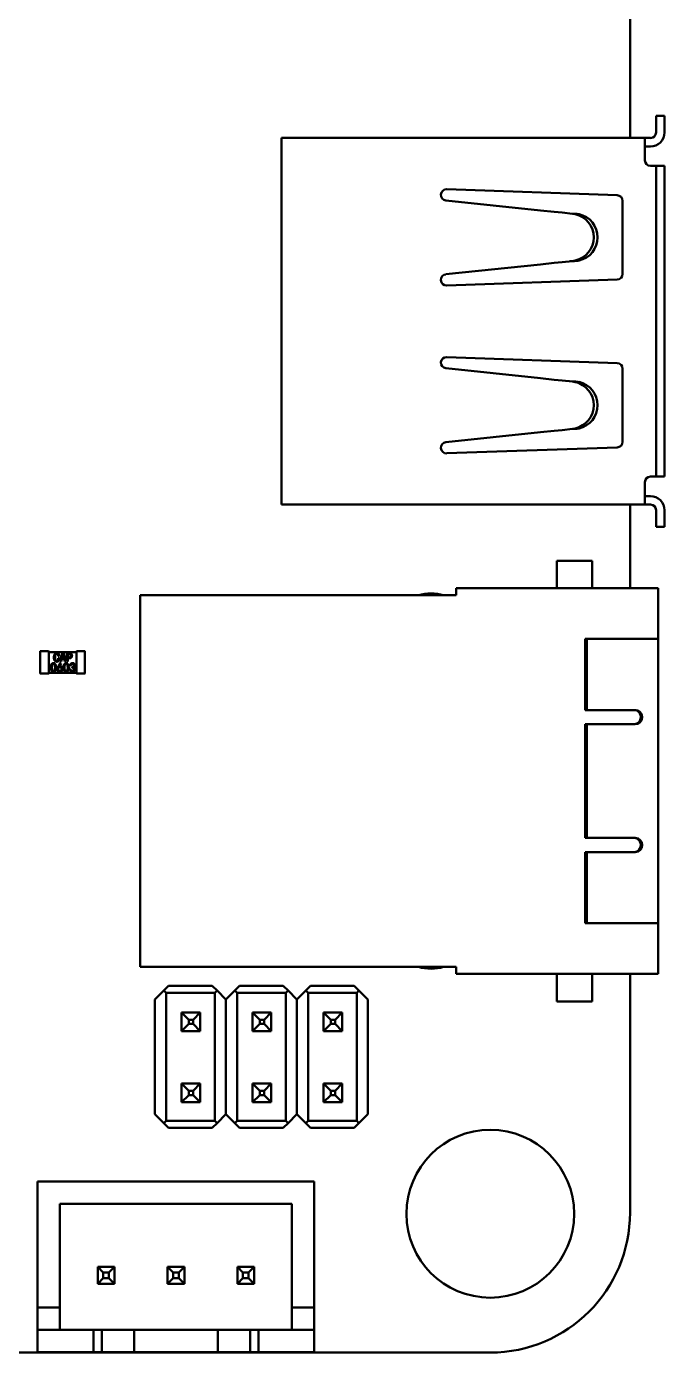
# Model space of a CAD drawing. Header units: inches. Extents: x 5.31 to 11.69, y 3.53 to 7.47.
# Drawn here: x 10.756 to 11.655, y 3.531 to 5.397 of the extents above; entities that cross this region are included whole.
import ezdxf

# ---------------------------------------------------------------- set-up
doc = ezdxf.new("R2010")
doc.units = ezdxf.units.IN
doc.header["$MEASUREMENT"] = 0
doc.layers.add('Visible (ANSI)', color=7, linetype='Continuous', lineweight=50)

msp = doc.modelspace()

# ---------------------------------------------------------------- linework, layer by layer
at = {"layer": 'Visible (ANSI)'}
for p, q in [((11.6062, 5.4951), (11.6062, 5.2404)), ((11.6547, 5.2718), (11.6429, 5.2718)), ((11.6429, 5.2482), (11.6429, 5.2718)), ((11.6547, 5.2482), (11.6547, 5.2718)), ((11.1154, 5.2404), (11.6272, 5.2404)), ((11.1154, 5.2404), (11.1154, 5.2207)), ((11.6272, 5.2404), (11.635, 5.2404)), ((11.6272, 5.2207), (11.6272, 5.2404)), ((11.635, 5.2285), (11.6272, 5.2285)), ((11.1154, 5.2207), (11.1154, 4.7443)), ((11.6272, 5.2089), (11.6272, 5.2207)), ((11.6429, 5.201), (11.635, 5.201)), ((11.6429, 5.201), (11.6429, 4.764)), ((11.6429, 5.201), (11.6547, 5.201)), ((11.6547, 5.201), (11.6547, 4.764)), ((11.5881, 5.1599), (11.3479, 5.1683)), ((11.4799, 5.1386), (11.3468, 5.1526)), ((11.5957, 5.0491), (11.5957, 5.152)), ((11.4799, 5.1386), (11.4994, 5.1366)), ((11.5104, 5.1354), (11.4994, 5.1366)), ((11.525, 5.1339), (11.5104, 5.1354)), ((11.5276, 5.1339), (11.5215, 5.1342)), ((11.5289, 5.1332), (11.5345, 5.1332)), ((11.3468, 5.0486), (11.4799, 5.0626)), ((11.4994, 5.0646), (11.4799, 5.0626)), ((11.4994, 5.0646), (11.5104, 5.0658)), ((11.5104, 5.0658), (11.525, 5.0673)), ((11.5215, 5.0669), (11.5276, 5.0673)), ((11.5289, 5.068), (11.5345, 5.068)), ((11.3479, 5.0329), (11.5881, 5.0413)), ((11.5881, 4.9237), (11.3479, 4.9321)), ((11.3468, 4.9164), (11.4799, 4.9024)), ((11.5957, 4.8129), (11.5957, 4.9158)), ((11.4994, 4.9003), (11.4799, 4.9024)), ((11.4994, 4.9003), (11.5104, 4.8992)), ((11.5104, 4.8992), (11.525, 4.8976)), ((11.5215, 4.898), (11.5276, 4.8976)), ((11.5289, 4.897), (11.5345, 4.897)), ((11.4799, 4.8263), (11.3468, 4.8124)), ((11.4799, 4.8263), (11.4994, 4.8284)), ((11.5104, 4.8295), (11.4994, 4.8284)), ((11.525, 4.8311), (11.5104, 4.8295)), ((11.5276, 4.8311), (11.5215, 4.8307)), ((11.5289, 4.8317), (11.5345, 4.8317)), ((11.3479, 4.7967), (11.5881, 4.805)), ((11.635, 4.764), (11.6429, 4.764)), ((11.6547, 4.764), (11.6429, 4.764)), ((11.1154, 4.7443), (11.1154, 4.7246)), ((11.6272, 4.7561), (11.6272, 4.7443)), ((11.6272, 4.7443), (11.6272, 4.7246)), ((11.6272, 4.7246), (11.1154, 4.7246)), ((11.6062, 4.7246), (11.6062, 4.6068)), ((11.6272, 4.7364), (11.635, 4.7364)), ((11.635, 4.7246), (11.6272, 4.7246)), ((11.6429, 4.6931), (11.6429, 4.7167)), ((11.6547, 4.6931), (11.6547, 4.7167)), ((11.6429, 4.6931), (11.6547, 4.6931)), ((11.553, 4.6455), (11.503, 4.6455)), ((11.503, 4.6305), (11.503, 4.6455)), ((11.503, 4.6305), (11.503, 4.6068)), ((11.553, 4.6305), (11.553, 4.6455)), ((11.553, 4.6305), (11.553, 4.6068)), ((10.9162, 4.597), (11.0397, 4.597)), ((10.9162, 4.597), (10.9162, 4.074)), ((11.0397, 4.597), (11.1194, 4.597)), ((11.3612, 4.597), (11.1194, 4.597)), ((11.646, 4.6068), (11.3612, 4.6068)), ((11.3612, 4.597), (11.3612, 4.6068)), ((11.646, 4.5355), (11.646, 4.6068)), ((11.5431, 4.4355), (11.5431, 4.5355)), ((11.5431, 4.5355), (11.5452, 4.5355)), ((11.5452, 4.5355), (11.5452, 4.4355)), ((11.6342, 4.5355), (11.5452, 4.5355)), ((11.646, 4.5355), (11.6342, 4.5355)), ((11.646, 4.5355), (11.646, 4.1355)), ((10.7754, 4.4871), (10.7754, 4.5178)), ((10.7758, 4.5182), (10.7869, 4.5182)), ((10.7873, 4.5178), (10.7873, 4.4871)), ((10.8266, 4.517), (10.7873, 4.517)), ((10.8032, 4.5036), (10.8067, 4.5157)), ((10.8067, 4.5157), (10.8081, 4.5157)), ((10.8081, 4.5157), (10.8116, 4.5036)), ((10.8128, 4.5036), (10.8128, 4.5156)), ((10.8128, 4.5156), (10.8165, 4.5156)), ((10.8266, 4.4871), (10.8266, 4.5178)), ((10.827, 4.5182), (10.838, 4.5182)), ((10.8384, 4.5178), (10.8384, 4.4871)), ((10.8006, 4.497), (10.8034, 4.5015)), ((10.8023, 4.5113), (10.8008, 4.5113)), ((10.8008, 4.5084), (10.8024, 4.5084)), ((10.805, 4.5015), (10.8021, 4.4969)), ((10.8049, 4.5036), (10.8032, 4.5036)), ((10.8034, 4.5015), (10.805, 4.5015)), ((10.8058, 4.5073), (10.8049, 4.5036)), ((10.8089, 4.5073), (10.8058, 4.5073)), ((10.8073, 4.5129), (10.8062, 4.5086)), ((10.8062, 4.5086), (10.8086, 4.5086)), ((10.8075, 4.5129), (10.8073, 4.5129)), ((10.8086, 4.5086), (10.8075, 4.5129)), ((10.8099, 4.5036), (10.8089, 4.5073)), ((10.8116, 4.5036), (10.8099, 4.5036)), ((10.8144, 4.5036), (10.8128, 4.5036)), ((10.8144, 4.5142), (10.8144, 4.5096)), ((10.816, 4.5142), (10.8144, 4.5142)), ((10.8144, 4.5096), (10.816, 4.5096)), ((10.8165, 4.5083), (10.8144, 4.5083)), ((10.8144, 4.5083), (10.8144, 4.5036)), ((10.8185, 4.4982), (10.8172, 4.4984)), ((10.7869, 4.4867), (10.7758, 4.4867)), ((10.8266, 4.4879), (10.7873, 4.4879)), ((10.8171, 4.4925), (10.8184, 4.4927)), ((10.82, 4.4953), (10.82, 4.4962)), ((10.838, 4.4867), (10.827, 4.4867)), ((11.5431, 4.4355), (11.5452, 4.4355)), ((11.5452, 4.4355), (11.6136, 4.4355)), ((11.5431, 4.2555), (11.5431, 4.4155)), ((11.5452, 4.4155), (11.5431, 4.4155)), ((11.6136, 4.4155), (11.5452, 4.4155)), ((11.5452, 4.4155), (11.5452, 4.2555)), ((11.5431, 4.2555), (11.5452, 4.2555)), ((11.5452, 4.2555), (11.6136, 4.2555)), ((11.5431, 4.1355), (11.5431, 4.2355)), ((11.5452, 4.2355), (11.5431, 4.2355)), ((11.6136, 4.2355), (11.5452, 4.2355)), ((11.5452, 4.2355), (11.5452, 4.1355)), ((11.5431, 4.1355), (11.5452, 4.1355)), ((11.5452, 4.1355), (11.6342, 4.1355)), ((11.646, 4.1355), (11.6342, 4.1355)), ((11.646, 4.0642), (11.646, 4.1355)), ((10.9162, 4.074), (11.0397, 4.074)), ((11.1194, 4.074), (11.0397, 4.074)), ((11.1194, 4.074), (11.3612, 4.074)), ((11.3612, 4.0642), (11.3612, 4.074)), ((11.3612, 4.0642), (11.646, 4.0642)), ((11.503, 4.0642), (11.503, 4.0405)), ((11.553, 4.0642), (11.553, 4.0405)), ((11.6062, 4.0642), (11.6062, 3.7283)), ((10.9495, 4.0407), (10.9369, 4.0282)), ((10.9562, 4.0475), (10.9495, 4.0407)), ((10.9527, 4.0375), (10.9495, 4.0407)), ((10.9527, 4.0375), (11.0212, 4.0375)), ((10.9527, 3.8575), (10.9527, 4.0375)), ((10.9562, 4.0475), (11.0176, 4.0475)), ((11.0176, 4.0475), (11.0244, 4.0407)), ((11.0244, 4.0407), (11.0212, 4.0375)), ((11.0212, 3.8575), (11.0212, 4.0375)), ((11.0369, 4.0282), (11.0244, 4.0407)), ((11.0495, 4.0407), (11.0369, 4.0282)), ((11.0562, 4.0475), (11.0495, 4.0407)), ((11.0527, 4.0375), (11.0495, 4.0407)), ((11.0527, 4.0375), (11.1212, 4.0375)), ((11.0527, 3.8575), (11.0527, 4.0375)), ((11.0562, 4.0475), (11.1176, 4.0475)), ((11.1176, 4.0475), (11.1244, 4.0407)), ((11.1244, 4.0407), (11.1212, 4.0375)), ((11.1212, 3.8575), (11.1212, 4.0375)), ((11.1369, 4.0282), (11.1244, 4.0407)), ((11.1495, 4.0407), (11.1369, 4.0282)), ((11.1562, 4.0475), (11.1495, 4.0407)), ((11.1527, 4.0375), (11.1495, 4.0407)), ((11.1527, 4.0375), (11.2212, 4.0375)), ((11.1527, 3.8575), (11.1527, 4.0375)), ((11.1562, 4.0475), (11.2176, 4.0475)), ((11.2176, 4.0475), (11.2244, 4.0407)), ((11.2244, 4.0407), (11.2212, 4.0375)), ((11.2212, 3.8575), (11.2212, 4.0375)), ((11.2369, 4.0282), (11.2244, 4.0407)), ((11.503, 4.0255), (11.503, 4.0405)), ((11.553, 4.0255), (11.553, 4.0405)), ((10.9369, 3.8668), (10.9369, 4.0282)), ((11.0369, 3.8668), (11.0369, 4.0282)), ((11.1369, 3.8668), (11.1369, 4.0282)), ((11.2369, 4.0282), (11.2369, 3.8668)), ((11.553, 4.0255), (11.503, 4.0255)), ((11.0009, 4.0099), (10.9745, 4.0099)), ((10.9745, 4.0099), (10.9745, 3.9835)), ((10.9745, 4.0099), (10.9848, 3.9996)), ((10.9848, 3.9937), (10.9745, 3.9835)), ((10.9848, 3.9996), (10.9907, 3.9996)), ((10.9848, 3.9996), (10.9848, 3.9937)), ((10.9907, 3.9937), (10.9848, 3.9937)), ((11.0009, 4.0099), (10.9907, 3.9996)), ((10.9907, 3.9996), (10.9907, 3.9937)), ((10.9907, 3.9937), (11.0009, 3.9835)), ((11.0009, 3.9835), (11.0009, 4.0099)), ((11.1009, 4.0099), (11.0745, 4.0099)), ((11.0745, 4.0099), (11.0745, 3.9835)), ((11.0745, 4.0099), (11.0848, 3.9996)), ((11.0848, 3.9937), (11.0745, 3.9835)), ((11.0848, 3.9996), (11.0907, 3.9996)), ((11.0848, 3.9996), (11.0848, 3.9937)), ((11.0907, 3.9937), (11.0848, 3.9937)), ((11.1009, 4.0099), (11.0907, 3.9996)), ((11.0907, 3.9996), (11.0907, 3.9937)), ((11.0907, 3.9937), (11.1009, 3.9835)), ((11.1009, 3.9835), (11.1009, 4.0099)), ((11.2009, 4.0099), (11.1745, 4.0099)), ((11.1745, 4.0099), (11.1745, 3.9835)), ((11.1745, 4.0099), (11.1848, 3.9996)), ((11.1848, 3.9937), (11.1745, 3.9835)), ((11.1848, 3.9996), (11.1907, 3.9996)), ((11.1848, 3.9996), (11.1848, 3.9937)), ((11.1907, 3.9937), (11.1848, 3.9937)), ((11.2009, 4.0099), (11.1907, 3.9996)), ((11.1907, 3.9996), (11.1907, 3.9937)), ((11.1907, 3.9937), (11.2009, 3.9835)), ((11.2009, 3.9835), (11.2009, 4.0099)), ((10.9745, 3.9835), (11.0009, 3.9835)), ((11.0745, 3.9835), (11.1009, 3.9835)), ((11.1745, 3.9835), (11.2009, 3.9835)), ((11.0009, 3.9099), (10.9745, 3.9099)), ((10.9745, 3.9099), (10.9745, 3.8835)), ((10.9745, 3.9099), (10.9848, 3.8996)), ((10.9848, 3.8996), (10.9907, 3.8996)), ((10.9848, 3.8996), (10.9848, 3.8937)), ((11.0009, 3.9099), (10.9907, 3.8996)), ((10.9907, 3.8996), (10.9907, 3.8937)), ((11.0009, 3.8835), (11.0009, 3.9099)), ((11.1009, 3.9099), (11.0745, 3.9099)), ((11.0745, 3.9099), (11.0745, 3.8835)), ((11.0745, 3.9099), (11.0848, 3.8996)), ((11.0848, 3.8996), (11.0907, 3.8996)), ((11.0848, 3.8996), (11.0848, 3.8937)), ((11.1009, 3.9099), (11.0907, 3.8996)), ((11.0907, 3.8996), (11.0907, 3.8937)), ((11.1009, 3.8835), (11.1009, 3.9099)), ((11.2009, 3.9099), (11.1745, 3.9099)), ((11.1745, 3.9099), (11.1745, 3.8835)), ((11.1745, 3.9099), (11.1848, 3.8996)), ((11.1848, 3.8996), (11.1907, 3.8996)), ((11.1848, 3.8996), (11.1848, 3.8937)), ((11.2009, 3.9099), (11.1907, 3.8996)), ((11.1907, 3.8996), (11.1907, 3.8937)), ((11.2009, 3.8835), (11.2009, 3.9099)), ((10.9848, 3.8937), (10.9745, 3.8835)), ((10.9745, 3.8835), (11.0009, 3.8835)), ((10.9907, 3.8937), (10.9848, 3.8937)), ((10.9907, 3.8937), (11.0009, 3.8835)), ((11.0848, 3.8937), (11.0745, 3.8835)), ((11.0745, 3.8835), (11.1009, 3.8835)), ((11.0907, 3.8937), (11.0848, 3.8937)), ((11.0907, 3.8937), (11.1009, 3.8835)), ((11.1848, 3.8937), (11.1745, 3.8835)), ((11.1745, 3.8835), (11.2009, 3.8835)), ((11.1907, 3.8937), (11.1848, 3.8937)), ((11.1907, 3.8937), (11.2009, 3.8835)), ((10.9495, 3.8542), (10.9369, 3.8668)), ((11.0369, 3.8668), (11.0244, 3.8542)), ((11.0495, 3.8542), (11.0369, 3.8668)), ((11.1369, 3.8668), (11.1244, 3.8542)), ((11.1495, 3.8542), (11.1369, 3.8668)), ((11.2369, 3.8668), (11.2244, 3.8542)), ((10.9527, 3.8575), (10.9495, 3.8542)), ((10.9562, 3.8475), (10.9495, 3.8542)), ((11.0212, 3.8575), (10.9527, 3.8575)), ((10.9562, 3.8475), (11.0176, 3.8475)), ((11.0176, 3.8475), (11.0244, 3.8542)), ((11.0244, 3.8542), (11.0212, 3.8575)), ((11.0527, 3.8575), (11.0495, 3.8542)), ((11.0562, 3.8475), (11.0495, 3.8542)), ((11.1212, 3.8575), (11.0527, 3.8575)), ((11.0562, 3.8475), (11.1176, 3.8475)), ((11.1176, 3.8475), (11.1244, 3.8542)), ((11.1244, 3.8542), (11.1212, 3.8575)), ((11.1527, 3.8575), (11.1495, 3.8542)), ((11.1562, 3.8475), (11.1495, 3.8542)), ((11.2212, 3.8575), (11.1527, 3.8575)), ((11.1562, 3.8475), (11.2176, 3.8475)), ((11.2176, 3.8475), (11.2244, 3.8542)), ((11.2244, 3.8542), (11.2212, 3.8575)), ((11.1614, 3.772), (10.7717, 3.772)), ((10.7717, 3.5948), (10.7717, 3.772)), ((11.1614, 3.5948), (11.1614, 3.772)), ((10.8032, 3.5948), (10.8032, 3.7405)), ((11.1299, 3.7405), (10.8032, 3.7405)), ((11.1299, 3.5948), (11.1299, 3.7405)), ((10.8563, 3.6283), (10.8563, 3.6519)), ((10.8563, 3.6519), (10.8799, 3.6519)), ((10.8563, 3.6519), (10.8642, 3.644)), ((10.8721, 3.644), (10.8642, 3.644)), ((10.8642, 3.644), (10.8642, 3.6361)), ((10.8799, 3.6519), (10.8721, 3.644)), ((10.8721, 3.6361), (10.8721, 3.644)), ((10.8799, 3.6519), (10.8799, 3.6283)), ((10.9547, 3.6283), (10.9547, 3.6519)), ((10.9547, 3.6519), (10.9784, 3.6519)), ((10.9547, 3.6519), (10.9626, 3.644)), ((10.9705, 3.644), (10.9626, 3.644)), ((10.9626, 3.644), (10.9626, 3.6361)), ((10.9784, 3.6519), (10.9705, 3.644)), ((10.9705, 3.6361), (10.9705, 3.644)), ((10.9784, 3.6519), (10.9784, 3.6283)), ((11.0532, 3.6283), (11.0532, 3.6519)), ((11.0532, 3.6519), (11.0768, 3.6519)), ((11.0532, 3.6519), (11.061, 3.644)), ((11.0689, 3.644), (11.061, 3.644)), ((11.061, 3.644), (11.061, 3.6361)), ((11.0768, 3.6519), (11.0689, 3.644)), ((11.0689, 3.6361), (11.0689, 3.644)), ((11.0768, 3.6519), (11.0768, 3.6283)), ((10.8642, 3.6361), (10.8563, 3.6283)), ((10.8799, 3.6283), (10.8563, 3.6283)), ((10.8642, 3.6361), (10.8721, 3.6361)), ((10.8721, 3.6361), (10.8799, 3.6283)), ((10.9626, 3.6361), (10.9547, 3.6283)), ((10.9784, 3.6283), (10.9547, 3.6283)), ((10.9626, 3.6361), (10.9705, 3.6361)), ((10.9705, 3.6361), (10.9784, 3.6283)), ((11.061, 3.6361), (11.0532, 3.6283)), ((11.0768, 3.6283), (11.0532, 3.6283)), ((11.061, 3.6361), (11.0689, 3.6361)), ((11.0689, 3.6361), (11.0768, 3.6283)), ((10.8032, 3.5948), (10.7717, 3.5948)), ((10.7717, 3.5948), (10.7717, 3.5633)), ((10.8032, 3.5948), (10.8032, 3.5633)), ((11.1299, 3.5948), (11.1614, 3.5948)), ((11.1299, 3.5948), (11.1299, 3.5633)), ((11.1614, 3.5948), (11.1614, 3.5633)), ((10.7717, 3.5318), (10.7717, 3.5633)), ((10.8504, 3.5633), (10.7717, 3.5633)), ((10.8504, 3.5318), (10.8504, 3.5633)), ((10.8504, 3.5633), (10.8622, 3.5633)), ((10.8622, 3.5633), (10.874, 3.5633)), ((10.8622, 3.5318), (10.8622, 3.5633)), ((10.9075, 3.5633), (10.874, 3.5633)), ((11.0256, 3.5633), (10.9075, 3.5633)), ((10.9075, 3.5318), (10.9075, 3.5633)), ((11.0256, 3.5318), (11.0256, 3.5633)), ((11.0256, 3.5633), (11.0591, 3.5633)), ((11.0709, 3.5633), (11.0591, 3.5633)), ((11.0827, 3.5633), (11.0709, 3.5633)), ((11.0709, 3.5318), (11.0709, 3.5633)), ((11.1614, 3.5633), (11.0827, 3.5633)), ((11.0827, 3.5318), (11.0827, 3.5633)), ((11.1614, 3.5318), (11.1614, 3.5633)), ((11.4093, 3.5315), (5.5042, 3.5315)), ((10.8504, 3.5318), (10.7717, 3.5318)), ((10.8622, 3.5318), (10.8504, 3.5318)), ((10.874, 3.5318), (10.8622, 3.5318)), ((10.874, 3.5318), (10.9075, 3.5318)), ((11.0256, 3.5318), (10.9075, 3.5318)), ((11.0591, 3.5318), (11.0256, 3.5318)), ((11.0591, 3.5318), (11.0709, 3.5318)), ((11.0709, 3.5318), (11.0827, 3.5318)), ((11.1614, 3.5318), (11.0827, 3.5318))]:
    msp.add_line(p, q, dxfattribs=at)
msp.add_circle((11.4093, 3.7267), 0.1181, dxfattribs=at)
for centre, radius, start, end in [((11.635, 5.2482), 0.00787, 270, 0), ((11.635, 5.2482), 0.0197, 270, 0), ((11.635, 5.2089), 0.00787, 180, 270), ((11.3476, 5.1604), 0.00787, 88, 264), ((11.5878, 5.152), 0.00787, 0, 88), ((11.5215, 5.1006), 0.0335, 0, 77.2056), ((11.527, 5.1006), 0.0335, 0, 77.2056), ((11.5215, 5.1006), 0.0335, 282.7944, 0), ((11.527, 5.1006), 0.0335, 282.7944, 0), ((11.3476, 5.0407), 0.00787, 96, 272), ((11.5878, 5.0491), 0.00787, 272, 0), ((11.3476, 4.9242), 0.00787, 88, 264), ((11.5878, 4.9158), 0.00787, 0, 88), ((11.5215, 4.8644), 0.0335, 0, 77.2056), ((11.527, 4.8644), 0.0335, 0, 77.2056), ((11.5215, 4.8644), 0.0335, 282.7944, 0), ((11.527, 4.8644), 0.0335, 282.7944, 0), ((11.3476, 4.8045), 0.00787, 96, 272), ((11.5878, 4.8129), 0.00787, 272, 0), ((11.635, 4.7561), 0.00787, 90, 180), ((11.635, 4.7167), 0.0197, 0, 90), ((11.635, 4.7167), 0.00787, 0, 90), ((11.3259, 4.5355), 0.064, 74.006, 105.994), ((10.7758, 4.5178), 0.000394, 90, 180), ((10.7869, 4.5178), 0.000394, 0, 90), ((10.827, 4.5178), 0.000394, 90, 180), ((10.838, 4.5178), 0.000394, 0, 90), ((10.7758, 4.4871), 0.000394, 180, 270), ((10.7869, 4.4871), 0.000394, 270, 0), ((10.827, 4.4871), 0.000394, 180, 270), ((10.838, 4.4871), 0.000394, 270, 0), ((11.3259, 4.1355), 0.064, 254.006, 285.994), ((11.4093, 3.7283), 0.1969, 270, 359.9997)]:
    msp.add_arc(centre, radius, start, end, dxfattribs=at)
for centre, major_axis, start_param, end_param in [((11.6116, 4.4255), (0, -0.01), 0, 3.141593), ((11.6136, 4.4255), (0, 0.01), 3.141593, 6.283185), ((11.6116, 4.2455), (0, -0.01), 0, 3.141593), ((11.6136, 4.2455), (0, 0.01), 3.141593, 6.283185)]:
    msp.add_ellipse(centre, major_axis=major_axis, ratio=0.978148, start_param=start_param, end_param=end_param, dxfattribs=at)
for points in [[(11.5289, 5.1332), (11.5276, 5.1335), (11.5263, 5.1337), (11.525, 5.1339)], [(11.525, 5.0673), (11.5263, 5.0674), (11.5276, 5.0677), (11.5289, 5.068)], [(11.525, 4.8976), (11.5263, 4.8975), (11.5276, 4.8973), (11.5289, 4.897)], [(11.5289, 4.8317), (11.5276, 4.8314), (11.5263, 4.8312), (11.525, 4.8311)]]:
    msp.add_open_spline(points, degree=3, dxfattribs=at)
for points, knots in [([(11.5345, 5.1332), (11.5333, 5.1334), (11.5322, 5.1335), (11.5299, 5.1337), (11.5288, 5.1338), (11.5276, 5.1339)], [-0.01871404, -0.01871404, -0.01871404, -0.01871404, -0.009039, -0.009039, 0, 0, 0, 0]), ([(11.5276, 5.0673), (11.5288, 5.0674), (11.5299, 5.0675), (11.5322, 5.0677), (11.5333, 5.0678), (11.5345, 5.068)], [-0.01871353, -0.01871353, -0.01871353, -0.01871353, -0.00967477, -0.00967477, 0, 0, 0, 0]), ([(11.5276, 4.8976), (11.5288, 4.8976), (11.5299, 4.8975), (11.5322, 4.8973), (11.5333, 4.8971), (11.5345, 4.897)], [-0.01871354, -0.01871354, -0.01871354, -0.01871354, -0.00967248, -0.00967248, 0, 0, 0, 0]), ([(11.5345, 4.8317), (11.5333, 4.8316), (11.5322, 4.8315), (11.5299, 4.8312), (11.5288, 4.8312), (11.5276, 4.8311)], [-0.01871402, -0.01871402, -0.01871402, -0.01871402, -0.0090413, -0.0090413, 0, 0, 0, 0]), ([(10.7947, 4.5092), (10.7947, 4.5095), (10.7947, 4.51), (10.7947, 4.5107), (10.7948, 4.5114), (10.795, 4.512), (10.7951, 4.5126), (10.7953, 4.5132), (10.7955, 4.5137), (10.7958, 4.5141), (10.7961, 4.5145), (10.7964, 4.5148), (10.7968, 4.5151), (10.7971, 4.5153), (10.7975, 4.5155), (10.7979, 4.5156), (10.7984, 4.5157), (10.7987, 4.5157), (10.7988, 4.5157)], [0, 0, 0, 0, 0.092205, 0.178611, 0.259467, 0.334725, 0.405172, 0.471102, 0.533277, 0.591841, 0.647832, 0.700703, 0.751535, 0.800933, 0.849838, 0.89856, 0.948567, 1, 1, 1, 1]), ([(10.7988, 4.5157), (10.7989, 4.5157), (10.7992, 4.5157), (10.7995, 4.5156), (10.7999, 4.5155), (10.8002, 4.5154), (10.8005, 4.5152), (10.8008, 4.515), (10.8011, 4.5148), (10.8014, 4.5145), (10.8016, 4.5142), (10.8018, 4.5139), (10.802, 4.5135), (10.8021, 4.5131), (10.8022, 4.5127), (10.8023, 4.5123), (10.8023, 4.5118), (10.8023, 4.5115), (10.8023, 4.5113)], [0, 0, 0, 0, 0.059122, 0.116375, 0.172385, 0.227298, 0.282496, 0.338522, 0.395465, 0.4548, 0.515166, 0.576426, 0.639288, 0.70433, 0.772588, 0.844239, 0.919769, 1, 1, 1, 1]), ([(10.8165, 4.5156), (10.8166, 4.5155), (10.8169, 4.5155), (10.8173, 4.5155), (10.8177, 4.5154), (10.818, 4.5153), (10.8183, 4.5152), (10.8186, 4.515), (10.8189, 4.5148), (10.8192, 4.5146), (10.8194, 4.5143), (10.8196, 4.514), (10.8198, 4.5137), (10.8199, 4.5134), (10.82, 4.5131), (10.8201, 4.5127), (10.8201, 4.5123), (10.8202, 4.5121), (10.8202, 4.5119)], [0, 0, 0, 0, 0.072234, 0.140917, 0.206004, 0.268948, 0.329691, 0.388603, 0.447091, 0.505686, 0.564282, 0.62205, 0.680194, 0.739724, 0.800984, 0.864345, 0.930405, 1, 1, 1, 1]), ([(10.7902, 4.4962), (10.7902, 4.4963), (10.7902, 4.4966), (10.7903, 4.497), (10.7903, 4.4974), (10.7904, 4.4978), (10.7905, 4.4982), (10.7905, 4.4985), (10.7906, 4.4988), (10.7908, 4.4992), (10.791, 4.4996), (10.7913, 4.5001), (10.7916, 4.5005), (10.792, 4.5008), (10.7923, 4.501), (10.7925, 4.5012), (10.7927, 4.5013), (10.793, 4.5014), (10.7932, 4.5015), (10.7935, 4.5015), (10.7938, 4.5016), (10.7941, 4.5016), (10.7944, 4.5016), (10.7947, 4.5015), (10.795, 4.5014), (10.7952, 4.5013), (10.7955, 4.5012), (10.7958, 4.501), (10.796, 4.5008), (10.7962, 4.5006), (10.7964, 4.5003), (10.7966, 4.5), (10.7968, 4.4997), (10.797, 4.4994), (10.7971, 4.4991), (10.7972, 4.4987), (10.7973, 4.4984), (10.7974, 4.4979), (10.7975, 4.4972), (10.7976, 4.4963), (10.7976, 4.4955), (10.7976, 4.495), (10.7976, 4.4947)], [0, 0, 0, 0, 0.0140528, 0.0274087, 0.0400744, 0.052075, 0.0633532, 0.0739166, 0.0839678, 0.0933606, 0.1112888, 0.1286962, 0.1457152, 0.1626615, 0.1710659, 0.1794358, 0.1878402, 0.1962427, 0.2047956, 0.2135112, 0.2225252, 0.2318867, 0.2412553, 0.2504842, 0.2596243, 0.2687757, 0.2780514, 0.2875599, 0.2974542, 0.3078347, 0.31843, 0.3290155, 0.3397633, 0.3506207, 0.3616772, 0.3730279, 0.3846503, 0.3966097, 0.4217152, 0.448414, 0.4768103, 0.5, 0.5, 0.5, 0.5]), ([(10.7917, 4.4966), (10.7917, 4.4964), (10.7916, 4.4961), (10.7916, 4.4957), (10.7916, 4.4952), (10.7916, 4.4948), (10.7916, 4.4943), (10.7917, 4.4939), (10.7918, 4.4935), (10.7918, 4.4932), (10.7919, 4.4928), (10.792, 4.4925), (10.7922, 4.4922), (10.7923, 4.4919), (10.7924, 4.4916), (10.7926, 4.4914), (10.7928, 4.4912), (10.793, 4.491), (10.7932, 4.4909), (10.7934, 4.4908), (10.7936, 4.4907), (10.7938, 4.4907), (10.794, 4.4906), (10.7942, 4.4907), (10.7944, 4.4907), (10.7946, 4.4908), (10.7948, 4.4909), (10.795, 4.491), (10.7952, 4.4912), (10.7954, 4.4914), (10.7955, 4.4916), (10.7956, 4.4918), (10.7957, 4.4921), (10.7959, 4.4924), (10.796, 4.4929), (10.7961, 4.4935), (10.7962, 4.494), (10.7962, 4.4943), (10.7962, 4.4943)], [0, 0, 0, 0, 0.0202676, 0.0399279, 0.0590087, 0.0775383, 0.0955473, 0.112962, 0.1300407, 0.1466937, 0.1626347, 0.1775955, 0.1917458, 0.2050126, 0.2174759, 0.2293863, 0.2407882, 0.2518054, 0.2623304, 0.2720997, 0.2814187, 0.2903538, 0.2992008, 0.3080477, 0.3171153, 0.3266796, 0.3364489, 0.3462692, 0.3561874, 0.3664994, 0.377178, 0.3883944, 0.4001863, 0.4127835, 0.4389285, 0.4656814, 0.4932039, 0.5, 0.5, 0.5, 0.5]), ([(10.7962, 4.4943), (10.7962, 4.4945), (10.7962, 4.4949), (10.7962, 4.4955), (10.7962, 4.4961), (10.7962, 4.4967), (10.7961, 4.4973), (10.7961, 4.4979), (10.7959, 4.4984), (10.7957, 4.4989), (10.7955, 4.4993), (10.7954, 4.4995), (10.7952, 4.4997), (10.7951, 4.4999), (10.7949, 4.5), (10.7947, 4.5001), (10.7945, 4.5002), (10.7943, 4.5003), (10.7941, 4.5003), (10.7939, 4.5003), (10.7937, 4.5002), (10.7935, 4.5002), (10.7933, 4.5001), (10.7931, 4.5), (10.7929, 4.4998), (10.7927, 4.4996), (10.7926, 4.4994), (10.7924, 4.4992), (10.7923, 4.4989), (10.7921, 4.4986), (10.792, 4.4982), (10.7919, 4.4979), (10.7918, 4.4975), (10.7917, 4.497), (10.7917, 4.4967), (10.7917, 4.4966)], [0.5, 0.5, 0.5, 0.5, 0.5216727, 0.5501262, 0.5771551, 0.6029998, 0.6275617, 0.6510642, 0.6739323, 0.6963001, 0.7186409, 0.7294081, 0.7394669, 0.7491362, 0.7582472, 0.7671381, 0.7758003, 0.7847606, 0.7938576, 0.8030133, 0.8119695, 0.8210022, 0.830276, 0.8399106, 0.8500062, 0.8608476, 0.8724556, 0.884813, 0.8980334, 0.9121661, 0.927441, 0.943816, 0.9613154, 0.9799887, 1, 1, 1, 1]), ([(10.7987, 4.5035), (10.7986, 4.5035), (10.7983, 4.5035), (10.7979, 4.5036), (10.7975, 4.5037), (10.7972, 4.5038), (10.7968, 4.504), (10.7965, 4.5042), (10.7962, 4.5045), (10.7959, 4.5048), (10.7956, 4.5052), (10.7953, 4.5056), (10.7951, 4.5061), (10.795, 4.5066), (10.7948, 4.5072), (10.7947, 4.5078), (10.7947, 4.5085), (10.7947, 4.509), (10.7947, 4.5092)], [0, 0, 0, 0, 0.052182, 0.102997, 0.153018, 0.203295, 0.2536, 0.305613, 0.359049, 0.414918, 0.473394, 0.534337, 0.599069, 0.668523, 0.742472, 0.822342, 0.908195, 1, 1, 1, 1]), ([(10.7988, 4.5144), (10.7987, 4.5144), (10.7985, 4.5144), (10.7983, 4.5143), (10.798, 4.5142), (10.7978, 4.5141), (10.7976, 4.5139), (10.7974, 4.5137), (10.7972, 4.5135), (10.797, 4.5132), (10.7969, 4.5129), (10.7967, 4.5125), (10.7966, 4.5121), (10.7965, 4.5117), (10.7964, 4.5111), (10.7964, 4.5106), (10.7964, 4.51), (10.7964, 4.5096), (10.7964, 4.5093)], [0, 0, 0, 0, 0.043892, 0.086511, 0.128347, 0.170523, 0.214318, 0.260033, 0.308106, 0.360057, 0.416389, 0.478289, 0.547099, 0.622845, 0.705838, 0.795901, 0.894045, 1, 1, 1, 1]), ([(10.7964, 4.5093), (10.7964, 4.5091), (10.7964, 4.5087), (10.7964, 4.5082), (10.7964, 4.5077), (10.7965, 4.5072), (10.7966, 4.5068), (10.7967, 4.5064), (10.7969, 4.5061), (10.797, 4.5058), (10.7972, 4.5056), (10.7974, 4.5054), (10.7976, 4.5052), (10.7978, 4.5051), (10.798, 4.5049), (10.7982, 4.5049), (10.7985, 4.5048), (10.7986, 4.5048), (10.7987, 4.5048)], [0, 0, 0, 0, 0.105998, 0.203979, 0.293662, 0.376167, 0.450887, 0.519084, 0.580402, 0.635963, 0.68751, 0.735617, 0.781505, 0.825475, 0.868619, 0.911731, 0.955079, 1, 1, 1, 1]), ([(10.8024, 4.5084), (10.8023, 4.5081), (10.8023, 4.5077), (10.8023, 4.5071), (10.8022, 4.5066), (10.8021, 4.5061), (10.8019, 4.5057), (10.8017, 4.5053), (10.8015, 4.5049), (10.8013, 4.5046), (10.801, 4.5043), (10.8007, 4.5041), (10.8004, 4.5039), (10.8001, 4.5037), (10.7998, 4.5036), (10.7994, 4.5035), (10.7991, 4.5035), (10.7988, 4.5035), (10.7987, 4.5035)], [0, 0, 0, 0, 0.093421, 0.180389, 0.260863, 0.335247, 0.404408, 0.46896, 0.529335, 0.586259, 0.641015, 0.693927, 0.745261, 0.795433, 0.845873, 0.89626, 0.947433, 1, 1, 1, 1]), ([(10.7987, 4.5048), (10.7988, 4.5048), (10.7989, 4.5048), (10.7991, 4.5048), (10.7993, 4.5049), (10.7995, 4.505), (10.7996, 4.5051), (10.7998, 4.5052), (10.8, 4.5054), (10.8001, 4.5055), (10.8003, 4.5057), (10.8004, 4.506), (10.8005, 4.5063), (10.8006, 4.5066), (10.8007, 4.507), (10.8007, 4.5074), (10.8007, 4.5079), (10.8008, 4.5082), (10.8008, 4.5084)], [0, 0, 0, 0, 0.041308, 0.082751, 0.124209, 0.166949, 0.210555, 0.256209, 0.304593, 0.355757, 0.410799, 0.471698, 0.539283, 0.614659, 0.697439, 0.789599, 0.890364, 1, 1, 1, 1]), ([(10.8008, 4.5113), (10.8008, 4.5114), (10.8007, 4.5117), (10.8007, 4.512), (10.8007, 4.5123), (10.8006, 4.5126), (10.8006, 4.5129), (10.8005, 4.5132), (10.8004, 4.5134), (10.8003, 4.5136), (10.8001, 4.5138), (10.8, 4.5139), (10.7998, 4.5141), (10.7997, 4.5142), (10.7995, 4.5143), (10.7993, 4.5143), (10.799, 4.5144), (10.7989, 4.5144), (10.7988, 4.5144)], [0, 0, 0, 0, 0.090441, 0.174773, 0.254451, 0.328365, 0.397051, 0.461785, 0.522226, 0.579008, 0.633024, 0.68456, 0.734971, 0.785158, 0.835783, 0.888052, 0.942145, 1, 1, 1, 1]), ([(10.8021, 4.4969), (10.8022, 4.4969), (10.8025, 4.497), (10.803, 4.4971), (10.8034, 4.4971), (10.8038, 4.4971), (10.8041, 4.4971), (10.8045, 4.497), (10.8048, 4.4969), (10.8051, 4.4968), (10.8054, 4.4966), (10.8056, 4.4964), (10.8058, 4.4963), (10.806, 4.4961), (10.8062, 4.4959), (10.8064, 4.4957), (10.8065, 4.4955), (10.8066, 4.4953), (10.8068, 4.4949), (10.8069, 4.4945), (10.807, 4.494), (10.807, 4.4936), (10.807, 4.4931), (10.807, 4.4926), (10.8069, 4.4922), (10.8067, 4.4917), (10.8066, 4.4913), (10.8063, 4.4909), (10.806, 4.4905), (10.8057, 4.4901), (10.8054, 4.4899), (10.8052, 4.4898), (10.8049, 4.4896), (10.8047, 4.4895), (10.8044, 4.4894), (10.8041, 4.4894), (10.8037, 4.4893), (10.8034, 4.4893), (10.803, 4.4893), (10.8027, 4.4893), (10.8024, 4.4893), (10.8021, 4.4894), (10.8018, 4.4895), (10.8015, 4.4896), (10.8012, 4.4897), (10.8009, 4.4898), (10.8007, 4.49), (10.8005, 4.4901), (10.8003, 4.4903), (10.8001, 4.4905), (10.7999, 4.4907), (10.7998, 4.491), (10.7996, 4.4912), (10.7995, 4.4916), (10.7994, 4.492), (10.7993, 4.4925), (10.7992, 4.4931), (10.7992, 4.4934), (10.7992, 4.4936)], [0, 0, 0, 0, 0.023391, 0.04518, 0.065609, 0.084817, 0.102822, 0.119949, 0.136431, 0.152468, 0.167973, 0.182535, 0.196417, 0.209572, 0.222069, 0.234088, 0.245597, 0.256768, 0.278695, 0.300859, 0.323262, 0.346264, 0.369442, 0.39262, 0.41585, 0.439388, 0.463147, 0.487371, 0.512473, 0.538732, 0.552193, 0.565797, 0.57983, 0.594241, 0.609268, 0.624866, 0.64131, 0.658654, 0.676074, 0.692739, 0.708959, 0.724686, 0.739873, 0.754897, 0.769525, 0.784131, 0.798412, 0.812372, 0.82606, 0.839566, 0.853089, 0.866663, 0.880351, 0.894428, 0.922259, 0.948904, 0.97477, 1, 1, 1, 1]), ([(10.7992, 4.4936), (10.7992, 4.4937), (10.7993, 4.4941), (10.7994, 4.4945), (10.7995, 4.4949), (10.7996, 4.4953), (10.7998, 4.4957), (10.8, 4.4961), (10.8003, 4.4966), (10.8005, 4.4969), (10.8006, 4.497)], [0, 0, 0, 0, 0.130375, 0.252443, 0.364577, 0.470289, 0.579839, 0.704817, 0.844746, 1, 1, 1, 1]), ([(10.8081, 4.4962), (10.8081, 4.4963), (10.8081, 4.4966), (10.8082, 4.497), (10.8082, 4.4974), (10.8083, 4.4978), (10.8083, 4.4982), (10.8084, 4.4985), (10.8085, 4.4988), (10.8086, 4.4992), (10.8089, 4.4996), (10.8092, 4.5001), (10.8095, 4.5005), (10.8098, 4.5008), (10.8101, 4.501), (10.8104, 4.5012), (10.8106, 4.5013), (10.8108, 4.5014), (10.8111, 4.5015), (10.8114, 4.5015), (10.8117, 4.5016), (10.812, 4.5016), (10.8123, 4.5016), (10.8126, 4.5015), (10.8128, 4.5014), (10.8131, 4.5013), (10.8134, 4.5012), (10.8136, 4.501), (10.8139, 4.5008), (10.8141, 4.5006), (10.8143, 4.5003), (10.8145, 4.5), (10.8147, 4.4997), (10.8149, 4.4994), (10.815, 4.4991), (10.8151, 4.4987), (10.8152, 4.4984), (10.8153, 4.4979), (10.8154, 4.4972), (10.8155, 4.4963), (10.8155, 4.4955), (10.8155, 4.495), (10.8155, 4.4947)], [0, 0, 0, 0, 0.0140528, 0.0274087, 0.0400744, 0.052075, 0.0633532, 0.0739166, 0.0839678, 0.0933606, 0.1112888, 0.1286962, 0.1457152, 0.1626615, 0.1710659, 0.1794358, 0.1878402, 0.1962427, 0.2047956, 0.2135112, 0.2225252, 0.2318867, 0.2412553, 0.2504842, 0.2596243, 0.2687757, 0.2780514, 0.2875599, 0.2974542, 0.3078347, 0.31843, 0.3290155, 0.3397633, 0.3506207, 0.3616772, 0.3730279, 0.3846503, 0.3966097, 0.4217152, 0.448414, 0.4768103, 0.5, 0.5, 0.5, 0.5]), ([(10.8096, 4.4966), (10.8095, 4.4964), (10.8095, 4.4961), (10.8095, 4.4957), (10.8095, 4.4952), (10.8095, 4.4948), (10.8095, 4.4943), (10.8096, 4.4939), (10.8096, 4.4935), (10.8097, 4.4932), (10.8098, 4.4928), (10.8099, 4.4925), (10.81, 4.4922), (10.8102, 4.4919), (10.8103, 4.4916), (10.8105, 4.4914), (10.8107, 4.4912), (10.8108, 4.491), (10.811, 4.4909), (10.8112, 4.4908), (10.8115, 4.4907), (10.8117, 4.4907), (10.8119, 4.4906), (10.8121, 4.4907), (10.8123, 4.4907), (10.8125, 4.4908), (10.8127, 4.4909), (10.8129, 4.491), (10.8131, 4.4912), (10.8132, 4.4914), (10.8134, 4.4916), (10.8135, 4.4918), (10.8136, 4.4921), (10.8138, 4.4924), (10.8139, 4.4929), (10.814, 4.4935), (10.8141, 4.494), (10.8141, 4.4943), (10.8141, 4.4943)], [0, 0, 0, 0, 0.0202676, 0.0399279, 0.0590087, 0.0775383, 0.0955473, 0.112962, 0.1300407, 0.1466937, 0.1626347, 0.1775955, 0.1917458, 0.2050126, 0.2174759, 0.2293863, 0.2407882, 0.2518054, 0.2623304, 0.2720997, 0.2814187, 0.2903538, 0.2992008, 0.3080477, 0.3171153, 0.3266796, 0.3364489, 0.3462692, 0.3561874, 0.3664994, 0.377178, 0.3883944, 0.4001863, 0.4127835, 0.4389285, 0.4656814, 0.4932039, 0.5, 0.5, 0.5, 0.5]), ([(10.8141, 4.4943), (10.8141, 4.4945), (10.8141, 4.4949), (10.8141, 4.4955), (10.8141, 4.4961), (10.814, 4.4967), (10.814, 4.4973), (10.8139, 4.4979), (10.8138, 4.4984), (10.8136, 4.4989), (10.8134, 4.4993), (10.8132, 4.4995), (10.8131, 4.4997), (10.8129, 4.4999), (10.8128, 4.5), (10.8126, 4.5001), (10.8124, 4.5002), (10.8122, 4.5003), (10.812, 4.5003), (10.8118, 4.5003), (10.8115, 4.5002), (10.8113, 4.5002), (10.8111, 4.5001), (10.811, 4.5), (10.8108, 4.4998), (10.8106, 4.4996), (10.8104, 4.4994), (10.8103, 4.4992), (10.8101, 4.4989), (10.81, 4.4986), (10.8099, 4.4982), (10.8098, 4.4979), (10.8097, 4.4975), (10.8096, 4.497), (10.8096, 4.4967), (10.8096, 4.4966)], [0.5, 0.5, 0.5, 0.5, 0.5216727, 0.5501262, 0.5771551, 0.6029998, 0.6275617, 0.6510642, 0.6739323, 0.6963001, 0.7186409, 0.7294081, 0.7394669, 0.7491362, 0.7582472, 0.7671381, 0.7758003, 0.7847606, 0.7938576, 0.8030133, 0.8119695, 0.8210022, 0.830276, 0.8399106, 0.8500062, 0.8608476, 0.8724556, 0.884813, 0.8980334, 0.9121661, 0.927441, 0.943816, 0.9613154, 0.9799887, 1, 1, 1, 1]), ([(10.8186, 4.5119), (10.8186, 4.512), (10.8185, 4.5122), (10.8185, 4.5125), (10.8185, 4.5128), (10.8184, 4.513), (10.8183, 4.5133), (10.8182, 4.5134), (10.8181, 4.5136), (10.8179, 4.5137), (10.8178, 4.5139), (10.8176, 4.514), (10.8174, 4.514), (10.8171, 4.5141), (10.8169, 4.5142), (10.8166, 4.5142), (10.8163, 4.5142), (10.8161, 4.5142), (10.816, 4.5142)], [0, 0, 0, 0, 0.080202, 0.154193, 0.222451, 0.285562, 0.344016, 0.398338, 0.450352, 0.500635, 0.551788, 0.605153, 0.660701, 0.720689, 0.783958, 0.851147, 0.923074, 1, 1, 1, 1]), ([(10.816, 4.5096), (10.8161, 4.5096), (10.8163, 4.5096), (10.8166, 4.5096), (10.8169, 4.5097), (10.8171, 4.5097), (10.8174, 4.5098), (10.8176, 4.5099), (10.8178, 4.51), (10.8179, 4.5101), (10.8181, 4.5102), (10.8182, 4.5104), (10.8183, 4.5106), (10.8184, 4.5108), (10.8185, 4.5111), (10.8185, 4.5113), (10.8185, 4.5116), (10.8186, 4.5118), (10.8186, 4.5119)], [0, 0, 0, 0, 0.076926, 0.148853, 0.216042, 0.279311, 0.339299, 0.394847, 0.448212, 0.499365, 0.549648, 0.601662, 0.655984, 0.714438, 0.777549, 0.845807, 0.919798, 1, 1, 1, 1]), ([(10.8202, 4.5119), (10.8202, 4.5118), (10.8201, 4.5115), (10.8201, 4.5111), (10.82, 4.5108), (10.8199, 4.5104), (10.8198, 4.5101), (10.8196, 4.5098), (10.8194, 4.5095), (10.8192, 4.5093), (10.8189, 4.509), (10.8186, 4.5088), (10.8183, 4.5087), (10.818, 4.5085), (10.8177, 4.5084), (10.8173, 4.5083), (10.8169, 4.5083), (10.8166, 4.5083), (10.8165, 4.5083)], [0, 0, 0, 0, 0.069599, 0.135663, 0.199028, 0.259871, 0.319809, 0.377956, 0.435728, 0.494327, 0.552926, 0.611417, 0.670333, 0.730909, 0.793984, 0.859075, 0.927762, 1, 1, 1, 1]), ([(10.8172, 4.4984), (10.8173, 4.4986), (10.8175, 4.499), (10.8177, 4.4996), (10.818, 4.5001), (10.8183, 4.5005), (10.8186, 4.5007), (10.8188, 4.5009), (10.819, 4.5011), (10.8193, 4.5012), (10.8195, 4.5013), (10.8198, 4.5014), (10.8201, 4.5015), (10.8204, 4.5015), (10.8207, 4.5015), (10.821, 4.5015), (10.8213, 4.5015), (10.8216, 4.5015), (10.8218, 4.5015), (10.8221, 4.5014), (10.8223, 4.5013), (10.8226, 4.5012), (10.8228, 4.5011), (10.823, 4.5009), (10.8232, 4.5008), (10.8234, 4.5006), (10.8235, 4.5004), (10.8237, 4.5002), (10.8238, 4.5), (10.8239, 4.4998), (10.824, 4.4996), (10.8241, 4.4993), (10.8241, 4.4991), (10.8241, 4.4988), (10.8241, 4.4985), (10.8241, 4.4983), (10.8241, 4.498), (10.824, 4.4977), (10.8239, 4.4975), (10.8238, 4.4972), (10.8237, 4.4969), (10.8235, 4.4967), (10.8233, 4.4964), (10.823, 4.4962), (10.8227, 4.496), (10.8225, 4.4959), (10.8224, 4.4958)], [0, 0, 0, 0, 0.047464, 0.092489, 0.135475, 0.176967, 0.19729, 0.217416, 0.237371, 0.257814, 0.278354, 0.299538, 0.321419, 0.344134, 0.367049, 0.388941, 0.410276, 0.431124, 0.451242, 0.470905, 0.490465, 0.509731, 0.528716, 0.547033, 0.565043, 0.582814, 0.600504, 0.618245, 0.636491, 0.654887, 0.673486, 0.691996, 0.710771, 0.729498, 0.74872, 0.768176, 0.78836, 0.809187, 0.830314, 0.851781, 0.873876, 0.896598, 0.920447, 0.945498, 0.97192, 1, 1, 1, 1]), ([(10.82, 4.4962), (10.8201, 4.4962), (10.8203, 4.4962), (10.8206, 4.4963), (10.8209, 4.4964), (10.8212, 4.4965), (10.8215, 4.4966), (10.8217, 4.4967), (10.8219, 4.4968), (10.8221, 4.497), (10.8222, 4.4971), (10.8224, 4.4973), (10.8225, 4.4975), (10.8226, 4.4977), (10.8226, 4.4979), (10.8227, 4.4981), (10.8227, 4.4984), (10.8227, 4.4986), (10.8227, 4.4988), (10.8226, 4.4991), (10.8225, 4.4993), (10.8224, 4.4995), (10.8223, 4.4997), (10.8221, 4.4998), (10.822, 4.5), (10.8218, 4.5001), (10.8216, 4.5002), (10.8214, 4.5003), (10.8211, 4.5003), (10.8209, 4.5003), (10.8207, 4.5003), (10.8205, 4.5003), (10.8202, 4.5003), (10.82, 4.5002), (10.8198, 4.5001), (10.8195, 4.4999), (10.8193, 4.4997), (10.8191, 4.4995), (10.819, 4.4992), (10.8188, 4.4989), (10.8186, 4.4986), (10.8185, 4.4984), (10.8185, 4.4982)], [0, 0, 0, 0, 0.034628, 0.06703, 0.097477, 0.125663, 0.152237, 0.177388, 0.200923, 0.223553, 0.245394, 0.266734, 0.28766, 0.308692, 0.330142, 0.352103, 0.374998, 0.398853, 0.422863, 0.445331, 0.467017, 0.488239, 0.509078, 0.53021, 0.551813, 0.574247, 0.597043, 0.6192, 0.640821, 0.662307, 0.68415, 0.706385, 0.729232, 0.75321, 0.777811, 0.803296, 0.83013, 0.858778, 0.890043, 0.923767, 0.960273, 1, 1, 1, 1]), ([(10.7976, 4.4947), (10.7976, 4.4946), (10.7976, 4.4944), (10.7976, 4.494), (10.7975, 4.4935), (10.7974, 4.4931), (10.7974, 4.4927), (10.7973, 4.4923), (10.7972, 4.4919), (10.797, 4.4916), (10.7969, 4.4912), (10.7967, 4.4909), (10.7966, 4.4907), (10.7964, 4.4904), (10.7962, 4.4902), (10.7959, 4.49), (10.7957, 4.4898), (10.7954, 4.4896), (10.7951, 4.4895), (10.7948, 4.4894), (10.7945, 4.4893), (10.7942, 4.4893), (10.7939, 4.4893), (10.7936, 4.4893), (10.7933, 4.4894), (10.793, 4.4895), (10.7927, 4.4896), (10.7925, 4.4898), (10.7922, 4.4899), (10.7919, 4.4901), (10.7917, 4.4903), (10.7915, 4.4905), (10.7913, 4.4907), (10.7912, 4.4909), (10.791, 4.4913), (10.7908, 4.4917), (10.7906, 4.4922), (10.7905, 4.4927), (10.7904, 4.4931), (10.7903, 4.4935), (10.7903, 4.4938), (10.7902, 4.4942), (10.7902, 4.4945), (10.7902, 4.4949), (10.7902, 4.4953), (10.7902, 4.4957), (10.7902, 4.496), (10.7902, 4.4962)], [0.5, 0.5, 0.5, 0.5, 0.5069884, 0.5221878, 0.5367062, 0.5505651, 0.5637741, 0.5764701, 0.588514, 0.6000702, 0.6111588, 0.621801, 0.6320264, 0.6420439, 0.6518046, 0.6614634, 0.6711588, 0.6808834, 0.6907698, 0.700617, 0.7100661, 0.71942, 0.7286957, 0.7380134, 0.7474266, 0.7571703, 0.7673168, 0.7774938, 0.787206, 0.796546, 0.8056357, 0.8144759, 0.8231814, 0.8317719, 0.840256, 0.8572909, 0.8741886, 0.8912076, 0.9082495, 0.9171735, 0.9268475, 0.9372166, 0.9482852, 0.9600678, 0.9726511, 0.9859602, 1, 1, 1, 1]), ([(10.8049, 4.4953), (10.8049, 4.4953), (10.8048, 4.4954), (10.8046, 4.4955), (10.8044, 4.4956), (10.8042, 4.4957), (10.804, 4.4958), (10.8037, 4.4959), (10.8035, 4.4959), (10.8032, 4.4959), (10.8029, 4.4959), (10.8027, 4.4959), (10.8024, 4.4959), (10.8022, 4.4958), (10.802, 4.4957), (10.8017, 4.4956), (10.8016, 4.4954), (10.8014, 4.4953), (10.8012, 4.4951), (10.8011, 4.4948), (10.8009, 4.4944), (10.8008, 4.4939), (10.8007, 4.4935), (10.8007, 4.493), (10.8007, 4.4927), (10.8008, 4.4925), (10.8008, 4.4922), (10.8009, 4.492), (10.801, 4.4918), (10.8011, 4.4916), (10.8012, 4.4914), (10.8013, 4.4913), (10.8014, 4.4913)], [0.5, 0.5, 0.5, 0.5, 0.5048917, 0.5204634, 0.5361737, 0.5515057, 0.5666445, 0.5818531, 0.5972232, 0.612897, 0.6288484, 0.6451769, 0.6613788, 0.6768686, 0.6915922, 0.7061661, 0.7205713, 0.7349773, 0.7498258, 0.7652105, 0.7960952, 0.8262278, 0.8563791, 0.886859, 0.902102, 0.916722, 0.9309749, 0.9449128, 0.9586896, 0.972422, 0.9862277, 1, 1, 1, 1]), ([(10.8014, 4.4913), (10.8014, 4.4912), (10.8016, 4.4911), (10.8017, 4.491), (10.8019, 4.4909), (10.8021, 4.4908), (10.8023, 4.4907), (10.8026, 4.4906), (10.8028, 4.4906), (10.8031, 4.4905), (10.8033, 4.4905), (10.8036, 4.4906), (10.8038, 4.4906), (10.804, 4.4907), (10.8042, 4.4908), (10.8044, 4.4909), (10.8046, 4.4911), (10.8048, 4.4912), (10.805, 4.4914), (10.8051, 4.4917), (10.8052, 4.4919), (10.8053, 4.4922), (10.8054, 4.4925), (10.8055, 4.4928), (10.8055, 4.4931), (10.8055, 4.4935), (10.8055, 4.4938), (10.8055, 4.4941), (10.8054, 4.4944), (10.8053, 4.4947), (10.8052, 4.495), (10.805, 4.4951), (10.8049, 4.4953), (10.8049, 4.4953)], [0, 0, 0, 0, 0.0137397, 0.027577, 0.0412036, 0.0551173, 0.0691657, 0.0837233, 0.0986831, 0.1143974, 0.1300354, 0.1451056, 0.1597555, 0.1740886, 0.1885714, 0.2031187, 0.217942, 0.2334647, 0.2492992, 0.2655542, 0.2824347, 0.2999211, 0.3181923, 0.3374315, 0.3579073, 0.3797104, 0.4012029, 0.4212615, 0.4397633, 0.4569947, 0.4735228, 0.4892562, 0.5, 0.5, 0.5, 0.5]), ([(10.8155, 4.4947), (10.8155, 4.4946), (10.8155, 4.4944), (10.8154, 4.494), (10.8154, 4.4935), (10.8153, 4.4931), (10.8152, 4.4927), (10.8151, 4.4923), (10.815, 4.4919), (10.8149, 4.4916), (10.8148, 4.4912), (10.8146, 4.4909), (10.8144, 4.4907), (10.8142, 4.4904), (10.814, 4.4902), (10.8138, 4.49), (10.8135, 4.4898), (10.8133, 4.4896), (10.813, 4.4895), (10.8127, 4.4894), (10.8124, 4.4893), (10.8121, 4.4893), (10.8118, 4.4893), (10.8115, 4.4893), (10.8112, 4.4894), (10.8109, 4.4895), (10.8106, 4.4896), (10.8103, 4.4898), (10.8101, 4.4899), (10.8098, 4.4901), (10.8096, 4.4903), (10.8094, 4.4905), (10.8092, 4.4907), (10.8091, 4.4909), (10.8089, 4.4913), (10.8087, 4.4917), (10.8085, 4.4922), (10.8083, 4.4927), (10.8082, 4.4931), (10.8082, 4.4935), (10.8081, 4.4938), (10.8081, 4.4942), (10.8081, 4.4945), (10.8081, 4.4949), (10.8081, 4.4953), (10.8081, 4.4957), (10.8081, 4.496), (10.8081, 4.4962)], [0.5, 0.5, 0.5, 0.5, 0.5069884, 0.5221878, 0.5367062, 0.5505651, 0.5637741, 0.5764701, 0.588514, 0.6000702, 0.6111588, 0.621801, 0.6320264, 0.6420439, 0.6518046, 0.6614634, 0.6711588, 0.6808834, 0.6907698, 0.700617, 0.7100661, 0.71942, 0.7286957, 0.7380134, 0.7474266, 0.7571703, 0.7673168, 0.7774938, 0.787206, 0.796546, 0.8056357, 0.8144759, 0.8231814, 0.8317719, 0.840256, 0.8572909, 0.8741886, 0.8912076, 0.9082495, 0.9171735, 0.9268475, 0.9372166, 0.9482852, 0.9600678, 0.9726511, 0.9859602, 1, 1, 1, 1]), ([(10.8224, 4.4958), (10.8226, 4.4957), (10.8229, 4.4956), (10.8233, 4.4953), (10.8236, 4.4949), (10.8239, 4.4946), (10.824, 4.4943), (10.8241, 4.4941), (10.8242, 4.4938), (10.8243, 4.4936), (10.8243, 4.4933), (10.8243, 4.493), (10.8243, 4.4927), (10.8243, 4.4923), (10.8242, 4.492), (10.8241, 4.4917), (10.824, 4.4914), (10.8239, 4.4911), (10.8237, 4.4908), (10.8235, 4.4906), (10.8233, 4.4903), (10.823, 4.4901), (10.8228, 4.4899), (10.8225, 4.4898), (10.8222, 4.4896), (10.8219, 4.4895), (10.8216, 4.4894), (10.8213, 4.4894), (10.821, 4.4893), (10.8207, 4.4893), (10.8203, 4.4893), (10.82, 4.4894), (10.8197, 4.4895), (10.8194, 4.4895), (10.8191, 4.4897), (10.8189, 4.4898), (10.8186, 4.49), (10.8184, 4.4902), (10.8181, 4.4904), (10.8179, 4.4906), (10.8177, 4.4909), (10.8175, 4.4911), (10.8174, 4.4915), (10.8173, 4.4918), (10.8172, 4.4921), (10.8171, 4.4924), (10.8171, 4.4925)], [0, 0, 0, 0, 0.035383, 0.069271, 0.102562, 0.13598, 0.153016, 0.170471, 0.18839, 0.206995, 0.226425, 0.246968, 0.268573, 0.291521, 0.314508, 0.336877, 0.358774, 0.380226, 0.401933, 0.423495, 0.445535, 0.468112, 0.490768, 0.512776, 0.534543, 0.556006, 0.577352, 0.598978, 0.62087, 0.643351, 0.665697, 0.687524, 0.70891, 0.729901, 0.750936, 0.771916, 0.792835, 0.814322, 0.835871, 0.857552, 0.879571, 0.901943, 0.924978, 0.949008, 0.973929, 1, 1, 1, 1]), ([(10.8184, 4.4927), (10.8184, 4.4926), (10.8185, 4.4923), (10.8187, 4.4919), (10.819, 4.4915), (10.8192, 4.4913), (10.8194, 4.4911), (10.8196, 4.4909), (10.8198, 4.4908), (10.82, 4.4908), (10.8202, 4.4907), (10.8204, 4.4907), (10.8206, 4.4906), (10.8208, 4.4906), (10.8211, 4.4907), (10.8213, 4.4907), (10.8215, 4.4908), (10.8217, 4.4909), (10.8219, 4.491), (10.822, 4.4911), (10.8222, 4.4912), (10.8223, 4.4914), (10.8225, 4.4916), (10.8226, 4.4918), (10.8227, 4.492), (10.8227, 4.4922), (10.8228, 4.4924), (10.8228, 4.4926), (10.8228, 4.4929), (10.8228, 4.4931), (10.8228, 4.4933), (10.8228, 4.4935), (10.8227, 4.4937), (10.8226, 4.4939), (10.8225, 4.4941), (10.8224, 4.4943), (10.8222, 4.4944), (10.8221, 4.4946), (10.8219, 4.4947), (10.8217, 4.4948), (10.8215, 4.4949), (10.8212, 4.495), (10.8209, 4.4951), (10.8206, 4.4952), (10.8203, 4.4952), (10.8201, 4.4953), (10.82, 4.4953)], [0, 0, 0, 0, 0.042155, 0.082797, 0.122177, 0.161495, 0.180875, 0.199813, 0.218676, 0.237473, 0.256684, 0.276307, 0.296404, 0.317356, 0.338391, 0.358521, 0.378182, 0.39747, 0.416687, 0.436037, 0.455851, 0.476407, 0.497042, 0.517393, 0.537303, 0.557179, 0.577048, 0.597255, 0.617769, 0.638967, 0.660049, 0.680042, 0.699548, 0.718217, 0.736992, 0.755354, 0.77385, 0.792872, 0.812794, 0.833991, 0.857058, 0.881801, 0.90816, 0.936821, 0.967337, 1, 1, 1, 1])]:
    msp.add_open_spline(points, degree=3, knots=knots, dxfattribs=at)

doc.saveas('drawing.dxf')
